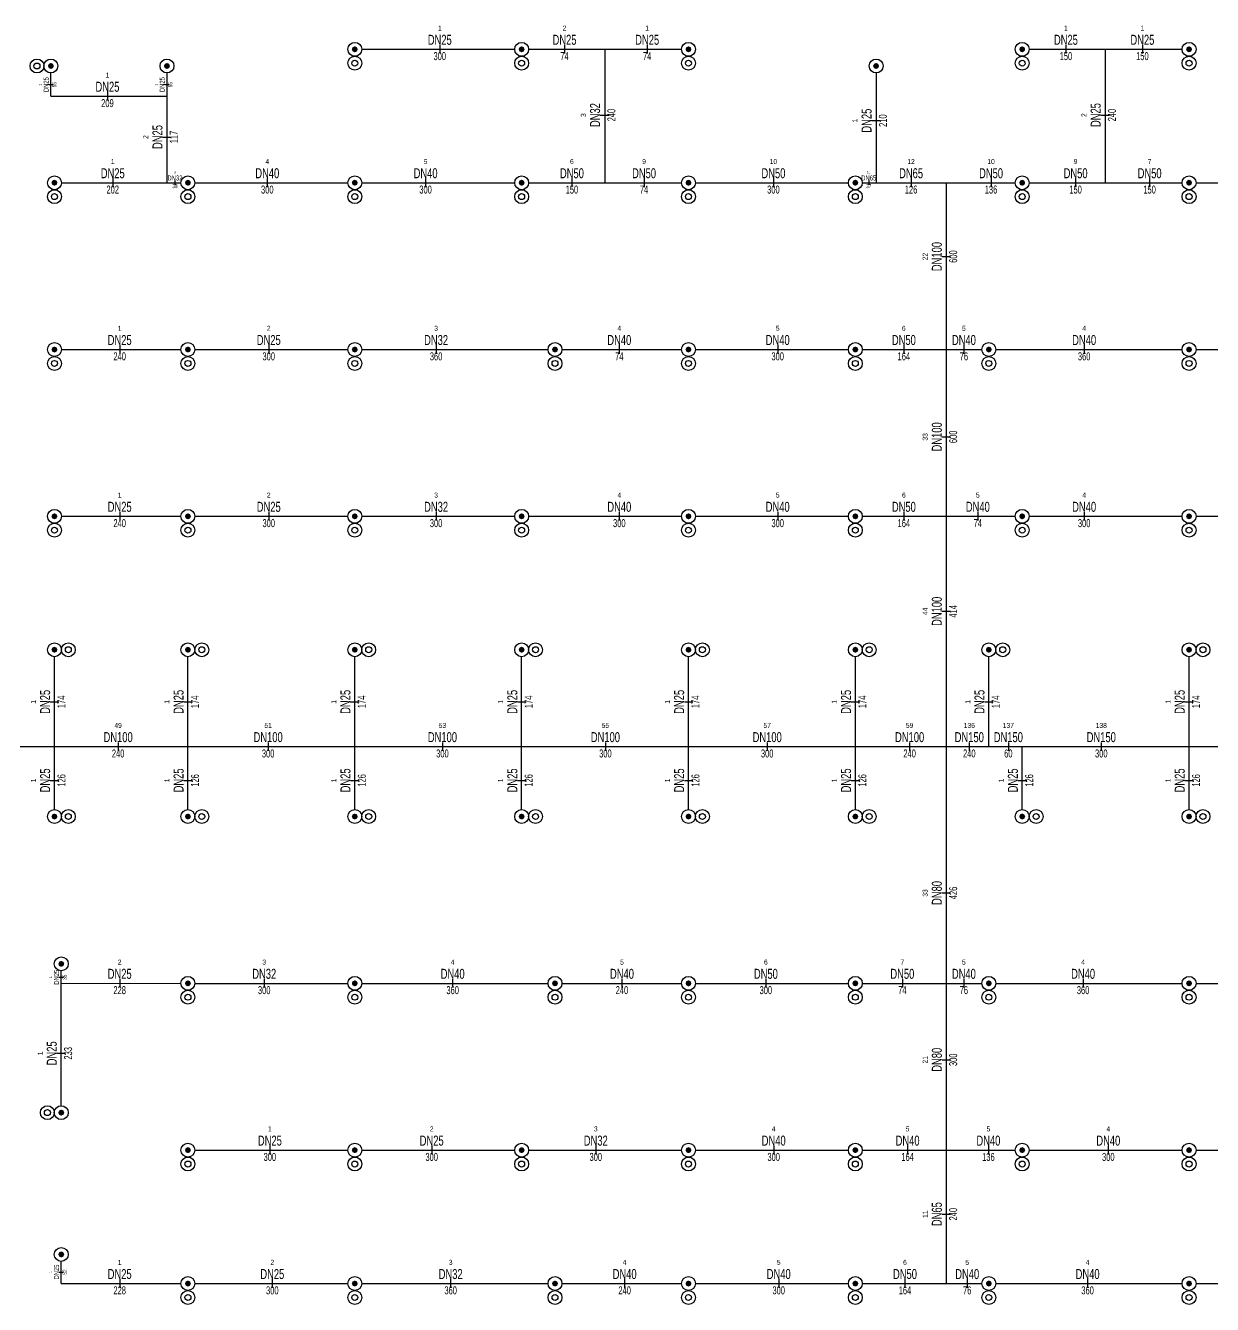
# Model space of a CAD drawing. Header units: centimetres. Extents: x 394264 to 551709, y 50011 to 59011.
# Drawn here: x 453558 to 455692, y 52215 to 54515 of the extents above; entities that cross this region are included whole.
import ezdxf
from ezdxf.enums import TextEntityAlignment as Align

# ---------------------------------------------------------------- set-up
doc = ezdxf.new("R2010")
doc.units = ezdxf.units.CM
doc.layers.get('0').update_dxf_attribs({"lineweight": 9})
for name, color, linetype in [('-M-YNGN-BORUID', 7, 'Continuous'), ('-M-YNGN-BORUUZUN', 7, 'Continuous'), ('-M-YNGN-BORUYUK', 7, 'Continuous'), ('-M-YNGN-SPR-YUK', 7, 'Continuous'), ('-M-YNGN-ZON5-CAP-', 7, 'Continuous'), ('-M-YNGN-ZON5-SPR-', 7, 'Continuous')]:
    doc.layers.add(name, color=color, linetype=linetype)
doc.layers.add('-M-YNGN-SPR-CAPCIZGI', color=188, linetype='Continuous', plot=False)
doc.layers.add('-M-YNGN-ZON5', color=1, linetype='SP', lineweight=30)
doc.styles.add('CIZGI', font='tahoma.ttf', dxfattribs={"width": 0.8, "oblique": 20})
doc.styles.add('HCAD', font='HCAD.SHX', dxfattribs={"width": 0.8, "height": 0.2})
doc.styles.add('PIPESIZE', font='hcad.shx', dxfattribs={"width": 0.8})
doc.styles.add('SPR-NOT', font='romans.shx')
doc.linetypes.add('SP', pattern='A,2,-0.1,["SP",CIZGI,S=0.14,R=0.2,X=0,Y=-0.07],-0.255', length=2.355)

# ---------------------------------------------------------------- blocks, each defined once
blk = doc.blocks.new('SP-C-PU-12')
at = {"ltscale": 10}
blk.add_line((0, 0), (0, 0), dxfattribs=at)
at = {"color": 1, "linetype": 'Continuous'}
for centre in [(0, 0), (25, 0)]:
    blk.add_circle(centre, 12.5, dxfattribs=at)
at = {"ltscale": 10}
blk.add_circle((25, 0), 5.37, dxfattribs=at)
for points in [[(-5.4, 0), (-3.8, 3.8), (-3.8, -3.8), (0, 5.4)], [(-3.8, -3.8), (0, 5.4), (0, -5.4), (3.8, 3.8)], [(0, -5.4), (3.8, 3.8), (3.8, -3.8), (5.4, 0)]]:
    blk.add_solid(points, dxfattribs=at)
at = {"layer": '-M-YNGN-SPR-YUK', "style": 'SPR-NOT', "width": 0.5, "flags": 9}
for tag, p in [('YUK', (0, 17.8)), ('CAP', (0, 14.4)), ('TIP', (0.2, 10.8))]:
    blk.add_attdef(tag, text='', height=2.5, dxfattribs=at).set_placement(p, align=Align.MIDDLE_CENTER)
blk = doc.blocks.new('SP-C-UP-12')
at = {"ltscale": 10}
blk.add_line((0, 0), (0, 0), dxfattribs=at)
at = {"color": 1, "linetype": 'Continuous'}
blk.add_circle((0, 0), 12.5, dxfattribs=at)
at = {"ltscale": 10}
for points in [[(-5.4, 0), (-3.8, 3.8), (-3.8, -3.8), (0, 5.4)], [(-3.8, -3.8), (0, 5.4), (0, -5.4), (3.8, 3.8)], [(0, -5.4), (3.8, 3.8), (3.8, -3.8), (5.4, 0)]]:
    blk.add_solid(points, dxfattribs=at)
at = {"layer": '-M-YNGN-SPR-YUK', "style": 'SPR-NOT', "width": 0.5, "flags": 9}
for tag, p in [('YUK', (0, 17.8)), ('CAP', (0, 14.4)), ('TIP', (0.2, 10.8))]:
    blk.add_attdef(tag, text='', height=2.5, dxfattribs=at).set_placement(p, align=Align.MIDDLE_CENTER)
blk = doc.blocks.new('SPRKL100')
at = {"layer": '-M-YNGN-SPR-CAPCIZGI'}
blk.add_line((0, 0.43), (0, -0.43), dxfattribs=at)
at = {"layer": '-M-YNGN-BORUID', "color": 0, "style": 'HCAD', "width": 0.8, "flags": 1}
blk.add_attdef('DIC', text='', height=0.4, dxfattribs=at).set_placement((0, -1.69), align=Align.CENTER)
at = {"layer": '-M-YNGN-BORUUZUN', "color": 0, "style": 'HCAD', "width": 0.7}
blk.add_attdef('BOY', text='', height=0.8, dxfattribs=at).set_placement((0, -1.08), align=Align.CENTER)
at = {"layer": '-M-YNGN-BORUYUK', "color": 6, "style": 'PIPESIZE', "width": 0.8}
blk.add_attdef('YUK', text='', height=0.5, dxfattribs=at).set_placement((0, 1.87), align=Align.CENTER)
at = {"color": 0, "style": 'PIPESIZE', "width": 0.7}
blk.add_attdef('CAP', text='', height=1, dxfattribs=at).set_placement((0, 0.45), align=Align.CENTER)
blk = doc.blocks.new('A$C69E72E75')
at = {"layer": '-M-YNGN-ZON5', "ltscale": 50}
for p, q in [((454162.4, 54472.6), (454437.4, 54472.6)), ((454462.4, 54472.6), (454599.9, 54472.6)), ((454599.9, 54232.6), (454599.9, 54472.6)), ((454599.9, 54472.6), (454737.4, 54472.6)), ((455362.4, 54472.6), (455499.9, 54472.6)), ((455499.9, 54232.6), (455499.9, 54472.6)), ((455499.9, 54472.6), (455637.4, 54472.6)), ((453603.5, 54388.1), (453603.5, 54430.1)), ((453812.2, 54430.1), (453812.2, 54388.1)), ((455087.2, 54430.1), (455087.2, 54232.6)), ((453603.5, 54388.1), (453812.2, 54388.1)), ((453812.2, 54388.1), (453812.2, 54232.6)), ((453812.2, 54325.1), (453812.2, 54325.1)), ((453622.4, 54232.6), (453812.2, 54232.6)), ((453812.2, 54232.6), (453837.4, 54232.6)), ((453862.4, 54232.6), (454137.4, 54232.6)), ((454162.4, 54232.6), (454437.4, 54232.6)), ((454462.4, 54232.6), (454599.9, 54232.6)), ((454599.9, 54232.6), (454737.4, 54232.6)), ((454762.4, 54232.6), (455037.4, 54232.6)), ((455062.4, 54232.6), (455087.2, 54232.6)), ((455087.2, 54232.6), (455213.5, 54232.6)), ((455213.5, 53632.6), (455213.5, 54232.6)), ((455213.5, 54232.6), (455337.4, 54232.6)), ((455362.4, 54232.6), (455499.9, 54232.6)), ((455499.9, 54232.6), (455637.4, 54232.6)), ((455662.4, 54232.6), (455877.4, 54232.6)), ((453622.4, 53932.6), (453837.4, 53932.6)), ((453862.4, 53932.6), (454137.4, 53932.6)), ((454162.4, 53932.6), (454497.4, 53932.6)), ((454522.4, 53932.6), (454737.4, 53932.6)), ((454762.4, 53932.6), (455037.4, 53932.6)), ((455062.4, 53932.6), (455213.5, 53932.6)), ((455213.5, 53932.6), (455277.4, 53932.6)), ((455302.4, 53932.6), (455637.4, 53932.6)), ((455662.4, 53932.6), (455877.4, 53932.6)), ((453622.4, 53632.6), (453837.4, 53632.6)), ((453862.4, 53632.6), (454137.4, 53632.6)), ((454162.4, 53632.6), (454437.4, 53632.6)), ((454462.4, 53632.6), (454737.4, 53632.6)), ((454762.4, 53632.6), (455037.4, 53632.6)), ((455062.4, 53632.6), (455213.5, 53632.6)), ((455213.5, 53218.3), (455213.5, 53632.6)), ((455213.5, 53632.6), (455337.4, 53632.6)), ((455362.4, 53632.6), (455637.4, 53632.6)), ((455662.4, 53632.6), (455877.4, 53632.6)), ((453609.9, 53218.3), (453609.9, 53380.1)), ((453849.9, 53218.3), (453849.9, 53380.1)), ((454149.9, 53218.3), (454149.9, 53380.1)), ((454449.9, 53218.3), (454449.9, 53380.1)), ((454749.9, 53218.3), (454749.9, 53380.1)), ((455049.9, 53218.3), (455049.9, 53380.1)), ((455289.9, 53218.3), (455289.9, 53380.1)), ((455649.9, 53218.3), (455649.9, 53380.1)), ((453429.8, 53218.3), (453609.9, 53218.3)), ((453609.9, 53218.3), (453849.9, 53218.3)), ((453609.9, 53105.1), (453609.9, 53218.3)), ((453849.9, 53105.1), (453849.9, 53218.3)), ((453849.9, 53218.3), (454149.9, 53218.3)), ((454149.9, 53105.1), (454149.9, 53218.3)), ((454149.9, 53218.3), (454449.9, 53218.3)), ((454449.9, 53105.1), (454449.9, 53218.3)), ((454449.9, 53218.3), (454749.9, 53218.3)), ((454749.9, 53105.1), (454749.9, 53218.3)), ((454749.9, 53218.3), (455049.9, 53218.3)), ((455049.9, 53105.1), (455049.9, 53218.3)), ((455049.9, 53218.3), (455289.9, 53218.3)), ((455213.5, 52792.5), (455213.5, 53218.3)), ((455289.9, 53218.3), (455349.9, 53218.3)), ((455349.9, 53105.1), (455349.9, 53218.3)), ((455349.9, 53218.3), (455649.9, 53218.3)), ((455649.9, 53105.1), (455649.9, 53218.3)), ((455649.9, 53218.3), (455889.9, 53218.3)), ((453622.2, 52792.6), (453622.2, 52815.1)), ((453622.2, 52792.6), (453837.4, 52792.5)), ((453622.2, 52572.5), (453622.2, 52792.6)), ((453862.4, 52792.5), (454137.4, 52792.5)), ((454162.4, 52792.5), (454497.4, 52792.5)), ((454522.4, 52792.5), (454737.4, 52792.5)), ((454762.4, 52792.5), (455037.4, 52792.5)), ((455062.4, 52792.5), (455213.5, 52792.5)), ((455213.5, 52492.6), (455213.5, 52792.5)), ((455213.5, 52792.5), (455277.4, 52792.5)), ((455302.4, 52792.5), (455637.4, 52792.4)), ((455662.4, 52792.4), (455877.4, 52792.4)), ((453862.4, 52492.6), (454137.4, 52492.6)), ((454162.4, 52492.6), (454437.4, 52492.6)), ((454462.4, 52492.6), (454737.4, 52492.6)), ((454762.4, 52492.6), (455037.4, 52492.6)), ((455062.4, 52492.6), (455213.5, 52492.6)), ((455213.5, 52252.6), (455213.5, 52492.6)), ((455213.5, 52492.6), (455337.4, 52492.6)), ((455362.4, 52492.6), (455637.4, 52492.6)), ((455662.4, 52492.6), (455877.4, 52492.6)), ((453622.2, 52252.6), (453622.2, 52292.5)), ((453622.2, 52252.6), (453837.4, 52252.6)), ((453862.4, 52252.6), (454137.4, 52252.6)), ((454162.4, 52252.6), (454497.4, 52252.6)), ((454522.4, 52252.6), (454737.4, 52252.6)), ((454762.4, 52252.6), (455037.4, 52252.6)), ((455062.4, 52252.6), (455213.5, 52252.6)), ((455213.5, 52252.6), (455277.4, 52252.6)), ((455302.4, 52252.6), (455637.4, 52252.6)), ((455662.4, 52252.6), (455877.4, 52252.6))]:
    blk.add_line(p, q, dxfattribs=at)
at = {"layer": '-M-YNGN-ZON5-CAP-'}
for p, xscale, yscale, zscale, values in [((454302.7, 54472.6), 18, 18, 18, {'YUK': '1', 'CAP': 'DN25', 'BOY': '300'}), ((454527, 54472.6), 18, 18, 18, {'YUK': '2', 'CAP': 'DN25', 'BOY': '74'}), ((454675.6, 54472.6), 18, 18, 18, {'YUK': '1', 'CAP': 'DN25', 'BOY': '74'}), ((455428.5, 54472.6), 18, 18, 18, {'YUK': '1', 'CAP': 'DN25', 'BOY': '150'}), ((455566, 54472.6), 18, 18, 18, {'YUK': '1', 'CAP': 'DN25', 'BOY': '150'}), ((453705.2, 54388.1), 18, 18, 18, {'YUK': '1', 'CAP': 'DN25', 'BOY': '209'}), ((453714.7, 54232.6), 18, 18, 18, {'YUK': '1', 'CAP': 'DN25', 'BOY': '202'}), ((453992.6, 54232.6), 18, 18, 18, {'YUK': '4', 'CAP': 'DN40', 'BOY': '300'}), ((454277.2, 54232.6), 18, 18, 18, {'YUK': '5', 'CAP': 'DN40', 'BOY': '300'}), ((454540.3, 54232.6), 18, 18, 18, {'YUK': '6', 'CAP': 'DN50', 'BOY': '150'}), ((454670, 54232.6), 18, 18, 18, {'YUK': '9', 'CAP': 'DN50', 'BOY': '74'}), ((454902.6, 54232.6), 18, 18, 18, {'YUK': '10', 'CAP': 'DN50', 'BOY': '300'}), ((455150.1, 54232.6), 18, 18, 18, {'YUK': '12', 'CAP': 'DN65', 'BOY': '126'}), ((455293.9, 54232.6), 18, 18, 18, {'YUK': '10', 'CAP': 'DN50', 'BOY': '136'}), ((455445.9, 54232.6), 18, 18, 18, {'YUK': '9', 'CAP': 'DN50', 'BOY': '150'}), ((455579, 54232.6), 18, 18, 18, {'YUK': '7', 'CAP': 'DN50', 'BOY': '150'}), ((453826.6, 54232.6), 9, 9, 9, {'YUK': '3', 'CAP': 'DN32', 'BOY': '38'}), ((455073.9, 54232.6), 9, 9, 9, {'YUK': '11', 'CAP': 'DN65', 'BOY': '37'}), ((453727.2, 53932.6), 18, 18, 18, {'YUK': '1', 'CAP': 'DN25', 'BOY': '240'}), ((453995.2, 53932.6), 18, 18, 18, {'YUK': '2', 'CAP': 'DN25', 'BOY': '300'}), ((454296.1, 53932.6), 18, 18, 18, {'YUK': '3', 'CAP': 'DN32', 'BOY': '360'}), ((454625.5, 53932.6), 18, 18, 18, {'YUK': '4', 'CAP': 'DN40', 'BOY': '74'}), ((454910.3, 53932.6), 18, 18, 18, {'YUK': '5', 'CAP': 'DN40', 'BOY': '300'}), ((455137.1, 53932.6), 18, 18, 18, {'YUK': '6', 'CAP': 'DN50', 'BOY': '164'}), ((455245.1, 53932.6), 18, 18, 18, {'YUK': '5', 'CAP': 'DN40', 'BOY': '76'}), ((455461.3, 53932.6), 18, 18, 18, {'YUK': '4', 'CAP': 'DN40', 'BOY': '360'}), ((453727.2, 53632.6), 18, 18, 18, {'YUK': '1', 'CAP': 'DN25', 'BOY': '240'}), ((453995.2, 53632.6), 18, 18, 18, {'YUK': '2', 'CAP': 'DN25', 'BOY': '300'}), ((454296.1, 53632.6), 18, 18, 18, {'YUK': '3', 'CAP': 'DN32', 'BOY': '300'}), ((454625.5, 53632.6), 18, 18, 18, {'YUK': '4', 'CAP': 'DN40', 'BOY': '300'}), ((454910.3, 53632.6), 18, 18, 18, {'YUK': '5', 'CAP': 'DN40', 'BOY': '300'}), ((455137.1, 53632.6), 18, 18, 18, {'YUK': '6', 'CAP': 'DN50', 'BOY': '164'}), ((455270.1, 53632.6), 18, 18, 18, {'YUK': '5', 'CAP': 'DN40', 'BOY': '74'}), ((455461.3, 53632.6), 18, 18, 18, {'YUK': '4', 'CAP': 'DN40', 'BOY': '300'}), ((453724.4, 53218.3), 18, 18, 18, {'YUK': '49', 'CAP': 'DN100', 'BOY': '240'}), ((453994.1, 53218.3), 18, 18, 18, {'YUK': '51', 'CAP': 'DN100', 'BOY': '300'}), ((454307.5, 53218.3), 18, 18, 18, {'YUK': '53', 'CAP': 'DN100', 'BOY': '300'}), ((454600.5, 53218.3), 18, 18, 18, {'YUK': '55', 'CAP': 'DN100', 'BOY': '300'}), ((454891.4, 53218.3), 18, 18, 18, {'YUK': '57', 'CAP': 'DN100', 'BOY': '300'}), ((455147.5, 53218.3), 18, 18, 18, {'YUK': '59', 'CAP': 'DN100', 'BOY': '240'}), ((455254.8, 53218.3), 18, 18, 18, {'YUK': '136', 'CAP': 'DN150', 'BOY': '240'}), ((455325, 53218.3), 18, 18, 18, {'YUK': '137', 'CAP': 'DN150', 'BOY': '60'}), ((455492.1, 53218.3), 18, 18, 18, {'YUK': '138', 'CAP': 'DN150', 'BOY': '300'}), ((453727.2, 52792.6), 18, 18, 18, {'YUK': '2', 'CAP': 'DN25', 'BOY': '228'}), ((453987.1, 52792.6), 18, 18, 18, {'YUK': '3', 'CAP': 'DN32', 'BOY': '300'}), ((454325.9, 52792.6), 18, 18, 18, {'YUK': '4', 'CAP': 'DN40', 'BOY': '360'}), ((454630.3, 52792.6), 18, 18, 18, {'YUK': '5', 'CAP': 'DN40', 'BOY': '240'}), ((454889, 52792.6), 18, 18, 18, {'YUK': '6', 'CAP': 'DN50', 'BOY': '300'}), ((455134.4, 52792.6), 18, 18, 18, {'YUK': '7', 'CAP': 'DN50', 'BOY': '74'}), ((455245, 52792.6), 18, 18, 18, {'YUK': '5', 'CAP': 'DN40', 'BOY': '76'}), ((455459.4, 52792.6), 18, 18, 18, {'YUK': '4', 'CAP': 'DN40', 'BOY': '360'}), ((453997.2, 52492.6), 18, 18, 18, {'YUK': '1', 'CAP': 'DN25', 'BOY': '300'}), ((454288.2, 52492.6), 18, 18, 18, {'YUK': '2', 'CAP': 'DN25', 'BOY': '300'}), ((454583.2, 52492.6), 18, 18, 18, {'YUK': '3', 'CAP': 'DN32', 'BOY': '300'}), ((454903.1, 52492.6), 18, 18, 18, {'YUK': '4', 'CAP': 'DN40', 'BOY': '300'}), ((455143.8, 52492.6), 18, 18, 18, {'YUK': '5', 'CAP': 'DN40', 'BOY': '164'}), ((455289.1, 52492.6), 18, 18, 18, {'YUK': '5', 'CAP': 'DN40', 'BOY': '136'}), ((455504.7, 52492.6), 18, 18, 18, {'YUK': '4', 'CAP': 'DN40', 'BOY': '300'}), ((453727.2, 52252.6), 18, 18, 18, {'YUK': '1', 'CAP': 'DN25', 'BOY': '228'}), ((454001.6, 52252.6), 18, 18, 18, {'YUK': '2', 'CAP': 'DN25', 'BOY': '300'}), ((454322.3, 52252.6), 18, 18, 18, {'YUK': '3', 'CAP': 'DN32', 'BOY': '360'}), ((454635.1, 52252.6), 18, 18, 18, {'YUK': '4', 'CAP': 'DN40', 'BOY': '240'}), ((454912.1, 52252.6), 18, 18, 18, {'YUK': '5', 'CAP': 'DN40', 'BOY': '300'}), ((455139.1, 52252.6), 18, 18, 18, {'YUK': '6', 'CAP': 'DN50', 'BOY': '164'}), ((455251, 52252.6), 18, 18, 18, {'YUK': '5', 'CAP': 'DN40', 'BOY': '76'}), ((455467.5, 52252.6), 18, 18, 18, {'YUK': '4', 'CAP': 'DN40', 'BOY': '360'})]:
    blk.add_blockref('SPRKL100', p, dxfattribs=dict(at, xscale=xscale, yscale=yscale, zscale=zscale)).add_auto_attribs(values)
for p, xscale, yscale, zscale, rotation, values in [((453603.5, 54409.1), 9, 9, 9, 90, {'YUK': '1', 'CAP': 'DN25', 'BOY': '55'}), ((453812.2, 54409.1), 9, 9, 9, 90, {'YUK': '1', 'CAP': 'DN25', 'BOY': '55'}), ((454599, 54354.3), 18, 18, 18, 90, {'YUK': '3', 'CAP': 'DN32', 'BOY': '240'}), ((455087.2, 54344.3), 18, 18, 18, 90.00078300846523, {'YUK': '1', 'CAP': 'DN25', 'BOY': '210'}), ((455499, 54354.3), 18, 18, 18, 90, {'YUK': '2', 'CAP': 'DN25', 'BOY': '240'}), ((453812.2, 54314.8), 18, 18, 18, 90.00078300846523, {'YUK': '2', 'CAP': 'DN25', 'BOY': '117'}), ((455213.5, 54099.8), 18, 18, 18, 90, {'YUK': '22', 'CAP': 'DN100', 'BOY': '600'}), ((455213.5, 53775.5), 18, 18, 18, 90, {'YUK': '33', 'CAP': 'DN100', 'BOY': '600'}), ((455213.5, 53461.7), 18, 18, 18, 90, {'YUK': '44', 'CAP': 'DN100', 'BOY': '414'}), ((453610.2, 53298.9), 18, 18, 18, 90, {'YUK': '1', 'CAP': 'DN25', 'BOY': '174'}), ((453850.2, 53298.9), 18, 18, 18, 90, {'YUK': '1', 'CAP': 'DN25', 'BOY': '174'}), ((454150.2, 53298.9), 18, 18, 18, 90, {'YUK': '1', 'CAP': 'DN25', 'BOY': '174'}), ((454450.2, 53298.9), 18, 18, 18, 90, {'YUK': '1', 'CAP': 'DN25', 'BOY': '174'}), ((454750.2, 53298.9), 18, 18, 18, 90, {'YUK': '1', 'CAP': 'DN25', 'BOY': '174'}), ((455050.2, 53298.9), 18, 18, 18, 90, {'YUK': '1', 'CAP': 'DN25', 'BOY': '174'}), ((455290.2, 53298.9), 18, 18, 18, 90, {'YUK': '1', 'CAP': 'DN25', 'BOY': '174'}), ((455650.2, 53298.9), 18, 18, 18, 90, {'YUK': '1', 'CAP': 'DN25', 'BOY': '174'}), ((453610.2, 53157.6), 18, 18, 18, 90, {'YUK': '1', 'CAP': 'DN25', 'BOY': '126'}), ((453850.2, 53157.6), 18, 18, 18, 90, {'YUK': '1', 'CAP': 'DN25', 'BOY': '126'}), ((454150.2, 53157.6), 18, 18, 18, 90, {'YUK': '1', 'CAP': 'DN25', 'BOY': '126'}), ((454450.2, 53157.6), 18, 18, 18, 90, {'YUK': '1', 'CAP': 'DN25', 'BOY': '126'}), ((454750.2, 53157.6), 18, 18, 18, 90, {'YUK': '1', 'CAP': 'DN25', 'BOY': '126'}), ((455050.2, 53157.6), 18, 18, 18, 90, {'YUK': '1', 'CAP': 'DN25', 'BOY': '126'}), ((455350.2, 53157.6), 18, 18, 18, 90, {'YUK': '1', 'CAP': 'DN25', 'BOY': '126'}), ((455650.2, 53157.6), 18, 18, 18, 90, {'YUK': '1', 'CAP': 'DN25', 'BOY': '126'}), ((455213.5, 52955.1), 18, 18, 18, 90, {'YUK': '33', 'CAP': 'DN80', 'BOY': '426'}), ((453622.2, 52803.6), 9, 9, 9, 90, {'YUK': '1', 'CAP': 'DN25', 'BOY': '35'}), ((453622.2, 52666.7), 18, 18, 18, 90, {'YUK': '1', 'CAP': 'DN25', 'BOY': '233'}), ((455213.5, 52655.1), 18, 18, 18, 90, {'YUK': '21', 'CAP': 'DN80', 'BOY': '300'}), ((455213.5, 52377.4), 18, 18, 18, 90, {'YUK': '11', 'CAP': 'DN65', 'BOY': '240'}), ((453622.2, 52273.3), 9, 9, 9, 90, {'YUK': '1', 'CAP': 'DN25', 'BOY': '52'})]:
    blk.add_blockref('SPRKL100', p, dxfattribs=dict(at, xscale=xscale, yscale=yscale, zscale=zscale, rotation=rotation)).add_auto_attribs(values)
at = {"layer": '-M-YNGN-ZON5-SPR-', "color": 3}
for name, p, rotation in [('SP-C-PU-12', (454149.9, 54472.6), 270), ('SP-C-PU-12', (454449.9, 54472.6), 270), ('SP-C-PU-12', (454749.9, 54472.6), 270), ('SP-C-PU-12', (455349.9, 54472.6), 270), ('SP-C-PU-12', (455649.9, 54472.6), 270), ('SP-C-PU-12', (453603.5, 54442.6), 180), ('SP-C-UP-12', (453812.2, 54442.6), 180), ('SP-C-UP-12', (455087.2, 54442.6), 180), ('SP-C-PU-12', (453609.9, 54232.6), 270), ('SP-C-PU-12', (453849.9, 54232.6), 270), ('SP-C-PU-12', (454149.9, 54232.6), 270), ('SP-C-PU-12', (454449.9, 54232.6), 270), ('SP-C-PU-12', (454749.9, 54232.6), 270), ('SP-C-PU-12', (455049.9, 54232.6), 270), ('SP-C-PU-12', (455349.9, 54232.6), 270), ('SP-C-PU-12', (455649.9, 54232.6), 270), ('SP-C-PU-12', (453609.9, 53932.6), 270), ('SP-C-PU-12', (453849.9, 53932.6), 270), ('SP-C-PU-12', (454149.9, 53932.6), 270), ('SP-C-PU-12', (454509.9, 53932.6), 270), ('SP-C-PU-12', (454749.9, 53932.6), 270), ('SP-C-PU-12', (455049.9, 53932.6), 270), ('SP-C-PU-12', (455289.9, 53932.6), 270), ('SP-C-PU-12', (455649.9, 53932.6), 270), ('SP-C-PU-12', (453609.9, 53632.6), 270), ('SP-C-PU-12', (453849.9, 53632.6), 270), ('SP-C-PU-12', (454149.9, 53632.6), 270), ('SP-C-PU-12', (454449.9, 53632.6), 270), ('SP-C-PU-12', (454749.9, 53632.6), 270), ('SP-C-PU-12', (455049.9, 53632.6), 270), ('SP-C-PU-12', (455349.9, 53632.6), 270), ('SP-C-PU-12', (455649.9, 53632.6), 270), ('SP-C-UP-12', (453622.2, 52827.6), 180), ('SP-C-PU-12', (453849.9, 52792.6), 270), ('SP-C-PU-12', (454149.9, 52792.6), 270), ('SP-C-PU-12', (454509.9, 52792.6), 270), ('SP-C-PU-12', (454749.9, 52792.6), 270), ('SP-C-PU-12', (455049.9, 52792.6), 270), ('SP-C-PU-12', (455289.9, 52792.6), 270), ('SP-C-PU-12', (455649.9, 52792.6), 270), ('SP-C-PU-12', (453849.9, 52492.6), 270), ('SP-C-PU-12', (454149.9, 52492.6), 270), ('SP-C-PU-12', (454449.9, 52492.6), 270), ('SP-C-PU-12', (454749.9, 52492.6), 270), ('SP-C-PU-12', (455049.9, 52492.6), 270), ('SP-C-PU-12', (455349.9, 52492.6), 270), ('SP-C-PU-12', (455649.9, 52492.6), 270), ('SP-C-UP-12', (453622.2, 52305), 180), ('SP-C-PU-12', (453849.9, 52252.6), 270), ('SP-C-PU-12', (454149.9, 52252.6), 270), ('SP-C-PU-12', (454509.9, 52252.6), 270), ('SP-C-PU-12', (454749.9, 52252.6), 270), ('SP-C-PU-12', (455049.9, 52252.6), 270), ('SP-C-PU-12', (455289.9, 52252.6), 270), ('SP-C-PU-12', (455649.9, 52252.6), 270)]:
    blk.add_blockref(name, p, dxfattribs=dict(at, rotation=rotation))
for p in [(453609.9, 53392.6), (453849.9, 53392.6), (454149.9, 53392.6), (454449.9, 53392.6), (454749.9, 53392.6), (455049.9, 53392.6), (455289.9, 53392.6), (455649.9, 53392.6), (453609.9, 53092.6), (453849.9, 53092.6), (454149.9, 53092.6), (454449.9, 53092.6), (454749.9, 53092.6), (455049.9, 53092.6), (455349.9, 53092.6), (455649.9, 53092.6)]:
    blk.add_blockref('SP-C-PU-12', p, dxfattribs=at)
at = {"layer": '-M-YNGN-ZON5-SPR-', "ltscale": 50, "rotation": 180}
blk.add_blockref('SP-C-PU-12', (453622.2, 52560), dxfattribs=at)

msp = doc.modelspace()

# ---------------------------------------------------------------- block references
at = {"layer": '-M-YNGN-ZON5', "ltscale": 50}
msp.add_blockref('A$C69E72E75', (0, 0), dxfattribs=at)

doc.saveas('drawing.dxf')
